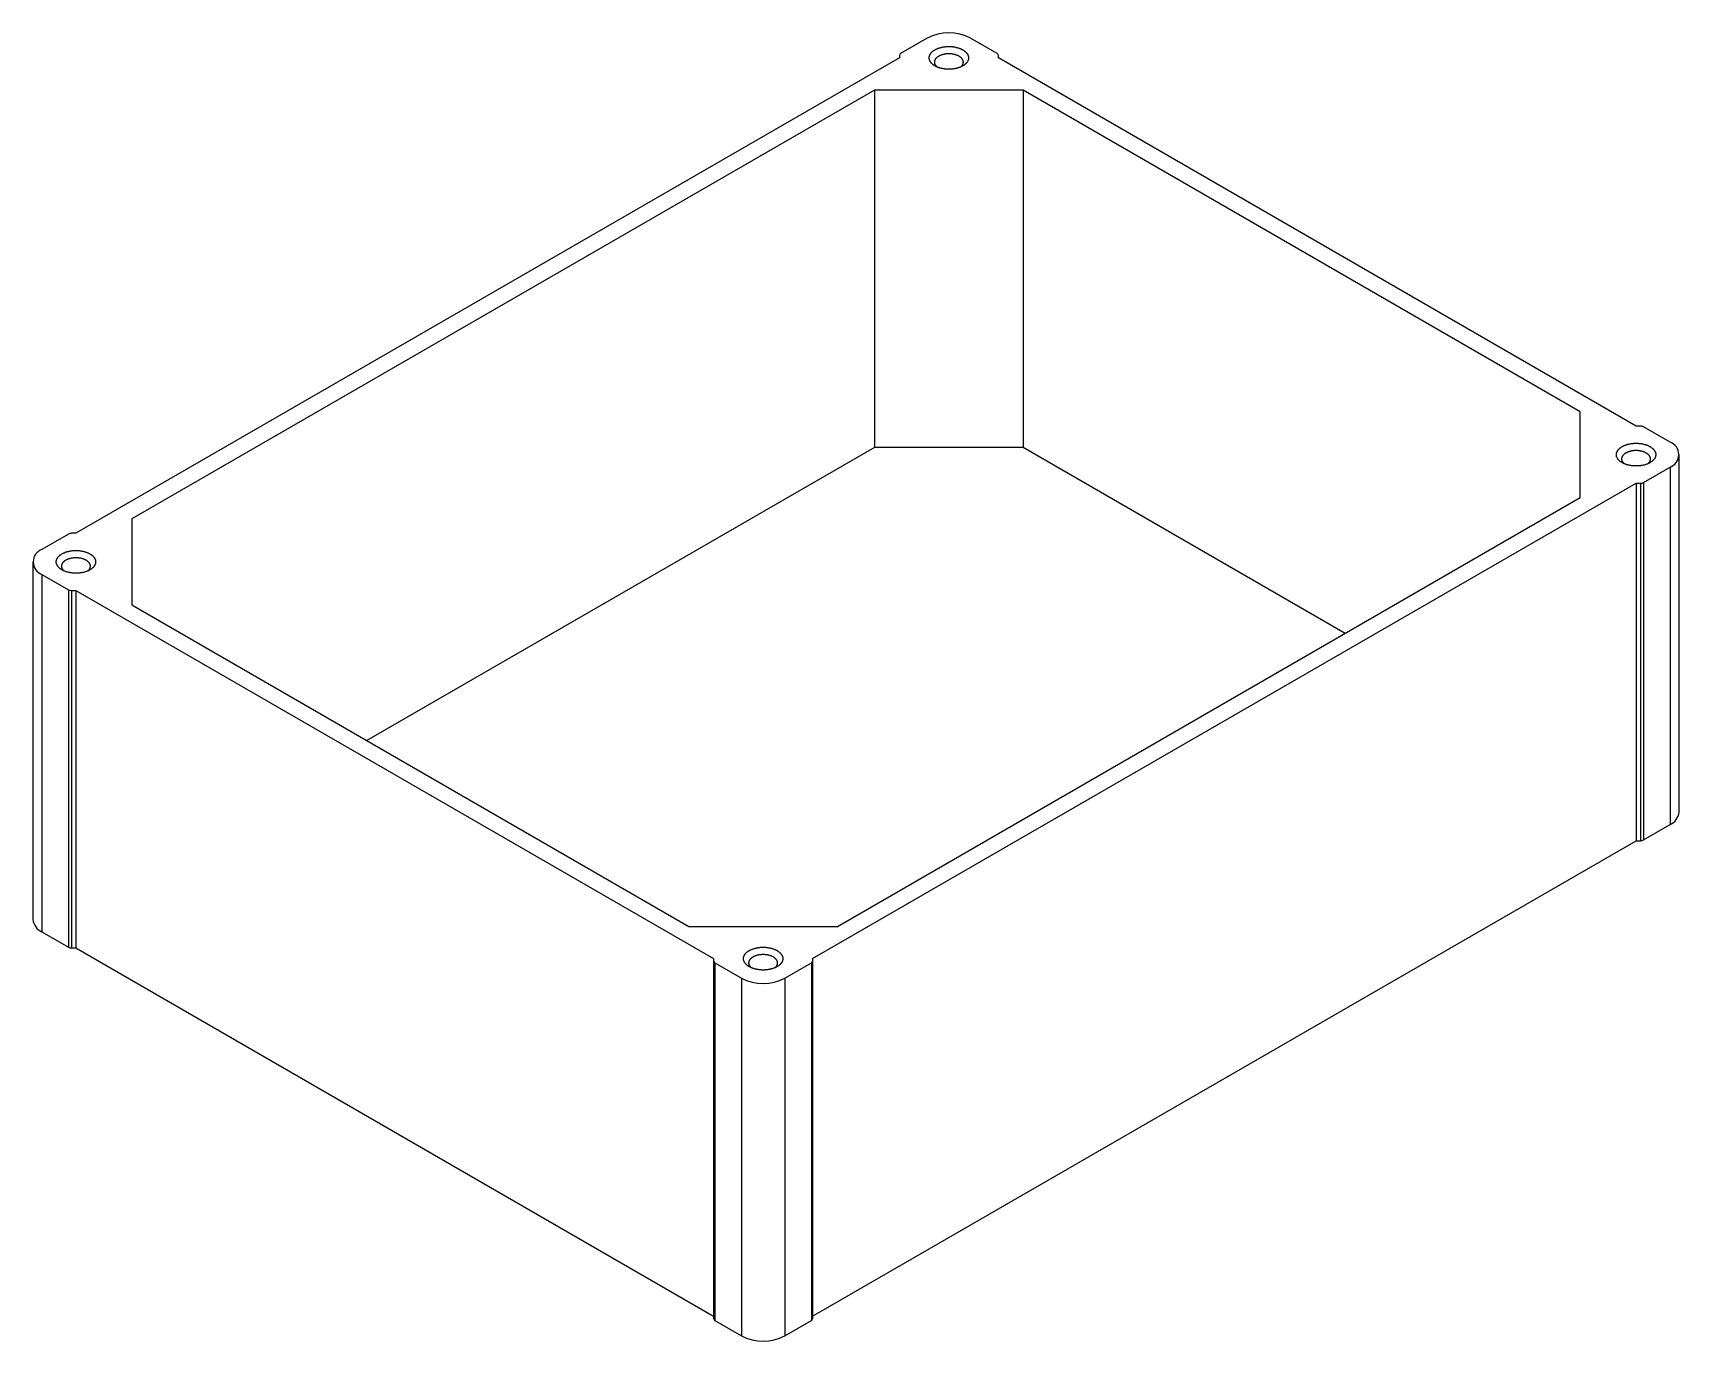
# Model space of a CAD drawing. Header units: millimetres. Extents: x -94 to 94, y -75 to 75.
import ezdxf

# ---------------------------------------------------------------- set-up
doc = ezdxf.new("R2010")
doc.units = ezdxf.units.MM

msp = doc.modelspace()

# ---------------------------------------------------------------- linework, layer by layer
at = {"color": 7, "linetype": 'Continuous', "lineweight": 25}
for p, q in [((8.13, 74.09), (5.1, 72.34)), ((16.12, 72.34), (13.08, 74.09)), ((4.95, 71.85), (-89.1, 17.56)), ((4.95, 72.14), (4.95, 71.85)), ((16.26, 71.85), (16.26, 72.14)), ((89.1, 29.8), (16.26, 71.85)), ((2.12, 68.17), (-82.73, 19.19)), ((19.09, 68.17), (2.12, 68.17)), ((2.12, 68.17), (2.12, 27.35)), ((82.73, 31.44), (19.09, 68.17)), ((19.09, 68.17), (19.09, 27.35)), ((82.73, 21.64), (82.73, 31.44)), ((89.6, 29.8), (89.1, 29.8)), ((92.98, 27.97), (89.95, 29.72)), ((2.12, 27.35), (-55.86, -6.12)), ((19.09, 27.35), (2.12, 27.35)), ((55.86, 6.12), (19.09, 27.35)), ((94.01, -14.29), (94.01, 26.54)), ((89.95, 23.36), (92.98, 25.11)), ((92.98, 25.11), (92.98, -15.72)), ((-4.95, -31.02), (89.1, 23.27)), ((89.1, 23.27), (89.6, 23.27)), ((89.1, 23.27), (89.1, -17.56)), ((89.6, 23.27), (89.6, -17.56)), ((89.95, 23.36), (89.95, -17.47)), ((-2.12, -27.35), (82.73, 21.64)), ((-82.73, 19.19), (-82.73, 9.39)), ((-89.95, 17.47), (-92.98, 15.72)), ((-89.1, 17.56), (-89.6, 17.56)), ((-94.01, 14.29), (-94.01, -26.54)), ((-92.98, 12.86), (-89.95, 11.11)), ((-92.98, 12.86), (-92.98, -27.97)), ((-89.95, 11.11), (-89.95, -29.72)), ((-89.6, 11.02), (-89.1, 11.02)), ((-89.6, 11.02), (-89.6, -29.8)), ((-89.1, 11.02), (-16.26, -31.02)), ((-89.1, 11.02), (-89.1, -29.8)), ((-82.73, 9.39), (-19.09, -27.35)), ((89.95, -17.47), (92.98, -15.72)), ((-4.95, -71.85), (89.1, -17.56)), ((89.1, -17.56), (89.6, -17.56)), ((-92.98, -27.97), (-89.95, -29.72)), ((-19.09, -27.35), (-2.12, -27.35)), ((-89.6, -29.8), (-89.1, -29.8)), ((-89.1, -29.8), (-16.26, -71.85)), ((-16.26, -31.02), (-16.26, -72.14)), ((-16.12, -31.51), (-13.08, -33.27)), ((-16.12, -31.51), (-16.12, -72.34)), ((-8.13, -33.27), (-5.1, -31.51)), ((-5.1, -31.51), (-5.1, -72.34)), ((-4.95, -31.02), (-4.95, -72.14)), ((-13.08, -33.27), (-13.08, -74.09)), ((-8.13, -33.27), (-8.13, -74.09)), ((-16.12, -72.34), (-13.08, -74.09)), ((-8.13, -74.09), (-5.1, -72.34))]:
    msp.add_line(p, q, dxfattribs=at)
at = {"color": 7, "linetype": 'Continuous', "lineweight": 25, "flags": 128}
for points in [[(12.2, 72.77), (12.24, 72.74), (12.29, 72.71), (12.33, 72.68), (12.37, 72.65), (12.41, 72.62), (12.45, 72.59), (12.48, 72.56), (12.52, 72.53), (12.55, 72.5), (12.58, 72.47), (12.61, 72.43), (12.64, 72.4), (12.67, 72.37), (12.69, 72.33), (12.72, 72.3), (12.74, 72.26), (12.76, 72.23), (12.78, 72.19), (12.79, 72.15), (12.81, 72.12), (12.82, 72.08), (12.83, 72.04), (12.84, 72.01), (12.85, 71.97), (12.85, 71.93), (12.86, 71.89), (12.86, 71.86), (12.86, 71.82), (12.85, 71.78), (12.85, 71.74), (12.84, 71.71), (12.84, 71.67), (12.83, 71.63), (12.81, 71.6), (12.8, 71.56), (12.79, 71.52), (12.77, 71.49), (12.75, 71.45), (12.73, 71.42), (12.71, 71.38), (12.68, 71.35), (12.66, 71.31), (12.63, 71.28), (12.6, 71.24), (12.57, 71.21), (12.54, 71.18), (12.5, 71.15), (12.47, 71.12), (12.43, 71.09), (12.39, 71.06), (12.35, 71.03), (12.31, 71), (12.26, 70.97), (12.22, 70.94), (12.17, 70.92), (12.13, 70.89), (12.08, 70.87), (12.03, 70.84), (11.98, 70.82), (11.93, 70.8), (11.87, 70.77), (11.82, 70.75), (11.76, 70.73), (11.71, 70.71), (11.65, 70.7), (11.59, 70.68), (11.53, 70.66), (11.48, 70.65), (11.41, 70.64), (11.35, 70.62), (11.29, 70.61), (11.23, 70.6), (11.17, 70.59), (11.11, 70.58), (11.04, 70.57), (10.98, 70.57), (10.91, 70.56), (10.85, 70.56), (10.78, 70.55), (10.72, 70.55), (10.66, 70.55), (10.59, 70.55), (10.53, 70.55), (10.46, 70.55), (10.4, 70.55), (10.33, 70.56), (10.27, 70.56), (10.2, 70.57), (10.14, 70.58), (10.08, 70.58), (10.01, 70.59), (9.95, 70.6), (9.89, 70.62), (9.83, 70.63), (9.77, 70.64), (9.71, 70.66), (9.65, 70.67), (9.59, 70.69), (9.53, 70.71), (9.48, 70.72), (9.42, 70.74), (9.37, 70.76), (9.31, 70.78), (9.26, 70.81), (9.21, 70.83), (9.16, 70.85), (9.11, 70.88), (9.06, 70.9), (9.02, 70.93), (8.97, 70.96), (8.93, 70.98), (8.88, 71.01), (8.84, 71.04), (8.8, 71.07), (8.77, 71.1), (8.73, 71.13), (8.69, 71.16), (8.66, 71.2), (8.63, 71.23), (8.6, 71.26), (8.57, 71.29), (8.54, 71.33), (8.52, 71.36), (8.5, 71.4), (8.47, 71.43), (8.45, 71.47), (8.44, 71.51), (8.42, 71.54), (8.41, 71.58), (8.39, 71.61), (8.38, 71.65), (8.37, 71.69), (8.37, 71.73), (8.36, 71.76), (8.36, 71.8), (8.36, 71.84), (8.36, 71.88), (8.36, 71.91), (8.36, 71.95), (8.37, 71.99), (8.38, 72.02), (8.39, 72.06), (8.4, 72.1), (8.41, 72.13), (8.43, 72.17), (8.44, 72.21), (8.46, 72.24), (8.48, 72.28), (8.51, 72.31), (8.53, 72.35), (8.56, 72.38), (8.58, 72.42), (8.61, 72.45), (8.64, 72.48), (8.68, 72.52), (8.71, 72.55), (8.75, 72.58), (8.78, 72.61), (8.82, 72.64), (8.86, 72.67), (8.91, 72.7), (8.95, 72.73), (8.99, 72.75), (9.04, 72.78), (9.09, 72.8), (9.13, 72.83), (9.18, 72.85), (9.23, 72.88), (9.29, 72.9), (9.34, 72.92), (9.39, 72.94), (9.45, 72.96), (9.51, 72.98), (9.56, 73), (9.62, 73.01), (9.68, 73.03), (9.74, 73.05), (9.8, 73.06), (9.86, 73.07), (9.92, 73.08), (9.98, 73.1), (10.05, 73.11), (10.11, 73.11), (10.17, 73.12), (10.24, 73.13), (10.3, 73.13), (10.36, 73.14), (10.43, 73.14), (10.49, 73.14), (10.56, 73.15), (10.62, 73.15), (10.69, 73.15), (10.75, 73.14), (10.82, 73.14), (10.88, 73.14), (10.95, 73.13), (11.01, 73.13), (11.07, 73.12), (11.14, 73.11), (11.2, 73.1), (11.26, 73.09), (11.32, 73.08), (11.38, 73.07), (11.45, 73.05), (11.5, 73.04), (11.56, 73.02), (11.62, 73.01), (11.68, 72.99), (11.74, 72.97), (11.79, 72.95), (11.85, 72.93), (11.9, 72.91), (11.95, 72.89), (12, 72.87), (12.05, 72.84), (12.1, 72.82), (12.15, 72.79), (12.2, 72.77)], [(11.77, 72.03), (11.73, 72.05), (11.69, 72.07), (11.65, 72.1), (11.61, 72.12), (11.56, 72.13), (11.51, 72.15), (11.47, 72.17), (11.42, 72.19), (11.37, 72.2), (11.32, 72.22), (11.27, 72.23), (11.22, 72.24), (11.17, 72.25), (11.11, 72.26), (11.06, 72.27), (11.01, 72.28), (10.95, 72.29), (10.9, 72.29), (10.84, 72.3), (10.79, 72.3), (10.73, 72.31), (10.68, 72.31), (10.62, 72.31), (10.56, 72.31), (10.51, 72.31), (10.45, 72.31), (10.4, 72.3), (10.34, 72.3), (10.29, 72.29), (10.23, 72.29), (10.18, 72.28), (10.13, 72.27), (10.07, 72.26), (10.02, 72.25), (9.97, 72.24), (9.92, 72.22), (9.87, 72.21), (9.82, 72.19), (9.77, 72.18), (9.72, 72.16), (9.68, 72.14), (9.63, 72.13), (9.59, 72.11), (9.54, 72.09), (9.5, 72.06), (9.46, 72.04), (9.42, 72.02), (9.38, 72), (9.35, 71.97), (9.31, 71.95), (9.28, 71.92), (9.24, 71.89), (9.21, 71.87), (9.18, 71.84), (9.16, 71.81), (9.13, 71.78), (9.11, 71.75), (9.08, 71.73), (9.06, 71.7), (9.05, 71.67), (9.03, 71.63), (9.01, 71.6), (9, 71.57), (8.99, 71.54), (8.98, 71.51), (8.97, 71.48), (8.96, 71.45), (8.96, 71.41), (8.96, 71.38), (8.96, 71.35), (8.96, 71.32), (8.96, 71.28), (8.97, 71.25), (8.97, 71.22), (8.98, 71.19), (8.99, 71.16), (9.01, 71.13), (9.02, 71.1), (9.04, 71.06), (9.05, 71.03), (9.07, 71), (9.1, 70.97), (9.12, 70.95), (9.14, 70.92), (9.17, 70.89), (9.2, 70.86), (9.23, 70.83), (9.26, 70.81), (9.26, 70.81)], [(11.95, 70.81), (11.97, 70.82), (12, 70.85), (12.03, 70.87), (12.06, 70.9), (12.08, 70.93), (12.11, 70.96), (12.13, 70.99), (12.15, 71.02), (12.17, 71.05), (12.19, 71.08), (12.2, 71.11), (12.21, 71.14), (12.23, 71.17), (12.24, 71.21), (12.24, 71.24), (12.25, 71.27), (12.25, 71.3), (12.26, 71.33), (12.26, 71.37), (12.26, 71.4), (12.25, 71.43), (12.25, 71.46), (12.24, 71.49), (12.23, 71.53), (12.22, 71.56), (12.21, 71.59), (12.19, 71.62), (12.18, 71.65), (12.16, 71.68), (12.14, 71.71), (12.12, 71.74), (12.09, 71.77), (12.07, 71.8), (12.04, 71.83), (12.01, 71.85), (11.98, 71.88), (11.95, 71.91), (11.92, 71.93), (11.89, 71.96), (11.85, 71.98), (11.81, 72.01), (11.77, 72.03)], [(90.69, 27.46), (90.73, 27.43), (90.78, 27.4), (90.82, 27.37), (90.86, 27.34), (90.9, 27.31), (90.94, 27.28), (90.97, 27.25), (91.01, 27.22), (91.04, 27.19), (91.07, 27.16), (91.1, 27.12), (91.13, 27.09), (91.16, 27.06), (91.18, 27.02), (91.21, 26.99), (91.23, 26.95), (91.25, 26.91), (91.27, 26.88), (91.28, 26.84), (91.3, 26.81), (91.31, 26.77), (91.32, 26.73), (91.33, 26.7), (91.34, 26.66), (91.34, 26.62), (91.34, 26.58), (91.35, 26.55), (91.34, 26.51), (91.34, 26.47), (91.34, 26.43), (91.33, 26.4), (91.32, 26.36), (91.31, 26.32), (91.3, 26.29), (91.29, 26.25), (91.27, 26.21), (91.26, 26.18), (91.24, 26.14), (91.22, 26.11), (91.2, 26.07), (91.17, 26.04), (91.15, 26), (91.12, 25.97), (91.09, 25.93), (91.06, 25.9), (91.02, 25.87), (90.99, 25.84), (90.95, 25.81), (90.92, 25.77), (90.88, 25.74), (90.84, 25.72), (90.8, 25.69), (90.75, 25.66), (90.71, 25.63), (90.66, 25.6), (90.62, 25.58), (90.57, 25.55), (90.52, 25.53), (90.47, 25.51), (90.42, 25.48), (90.36, 25.46), (90.31, 25.44), (90.25, 25.42), (90.2, 25.4), (90.14, 25.39), (90.08, 25.37), (90.02, 25.35), (89.96, 25.34), (89.9, 25.32), (89.84, 25.31), (89.78, 25.3), (89.72, 25.29), (89.66, 25.28), (89.59, 25.27), (89.53, 25.26), (89.47, 25.26), (89.4, 25.25), (89.34, 25.25), (89.27, 25.24), (89.21, 25.24), (89.14, 25.24), (89.08, 25.24), (89.01, 25.24), (88.95, 25.24), (88.89, 25.24), (88.82, 25.25), (88.76, 25.25), (88.69, 25.26), (88.63, 25.27), (88.57, 25.27), (88.5, 25.28), (88.44, 25.29), (88.38, 25.31), (88.32, 25.32), (88.26, 25.33), (88.2, 25.35), (88.14, 25.36), (88.08, 25.38), (88.02, 25.39), (87.97, 25.41), (87.91, 25.43), (87.86, 25.45), (87.8, 25.47), (87.75, 25.5), (87.7, 25.52), (87.65, 25.54), (87.6, 25.57), (87.55, 25.59), (87.5, 25.62), (87.46, 25.64), (87.42, 25.67), (87.37, 25.7), (87.33, 25.73), (87.29, 25.76), (87.25, 25.79), (87.22, 25.82), (87.18, 25.85), (87.15, 25.88), (87.12, 25.92), (87.09, 25.95), (87.06, 25.98), (87.03, 26.02), (87.01, 26.05), (86.98, 26.09), (86.96, 26.12), (86.94, 26.16), (86.92, 26.19), (86.91, 26.23), (86.89, 26.27), (86.88, 26.3), (86.87, 26.34), (86.86, 26.38), (86.86, 26.42), (86.85, 26.45), (86.85, 26.49), (86.85, 26.53), (86.85, 26.56), (86.85, 26.6), (86.85, 26.64), (86.86, 26.68), (86.87, 26.71), (86.88, 26.75), (86.89, 26.79), (86.9, 26.82), (86.92, 26.86), (86.93, 26.9), (86.95, 26.93), (86.97, 26.97), (87, 27), (87.02, 27.04), (87.05, 27.07), (87.07, 27.11), (87.1, 27.14), (87.13, 27.17), (87.17, 27.2), (87.2, 27.24), (87.24, 27.27), (87.27, 27.3), (87.31, 27.33), (87.35, 27.36), (87.39, 27.39), (87.44, 27.41), (87.48, 27.44), (87.53, 27.47), (87.57, 27.49), (87.62, 27.52), (87.67, 27.54), (87.72, 27.57), (87.78, 27.59), (87.83, 27.61), (87.88, 27.63), (87.94, 27.65), (87.99, 27.67), (88.05, 27.69), (88.11, 27.7), (88.17, 27.72), (88.23, 27.73), (88.29, 27.75), (88.35, 27.76), (88.41, 27.77), (88.47, 27.78), (88.53, 27.79), (88.6, 27.8), (88.66, 27.81), (88.72, 27.82), (88.79, 27.82), (88.85, 27.83), (88.92, 27.83), (88.98, 27.83), (89.05, 27.84), (89.11, 27.84), (89.18, 27.83), (89.24, 27.83), (89.31, 27.83), (89.37, 27.83), (89.43, 27.82), (89.5, 27.81), (89.56, 27.81), (89.63, 27.8), (89.69, 27.79), (89.75, 27.78), (89.81, 27.77), (89.87, 27.76), (89.93, 27.74), (89.99, 27.73), (90.05, 27.71), (90.11, 27.7), (90.17, 27.68), (90.23, 27.66), (90.28, 27.64), (90.34, 27.62), (90.39, 27.6), (90.44, 27.58), (90.49, 27.55), (90.54, 27.53), (90.59, 27.51), (90.64, 27.48), (90.69, 27.46)], [(90.26, 26.72), (90.22, 26.74), (90.18, 26.76), (90.14, 26.78), (90.09, 26.8), (90.05, 26.82), (90, 26.84), (89.96, 26.86), (89.91, 26.88), (89.86, 26.89), (89.81, 26.91), (89.76, 26.92), (89.71, 26.93), (89.66, 26.94), (89.6, 26.95), (89.55, 26.96), (89.5, 26.97), (89.44, 26.98), (89.39, 26.98), (89.33, 26.99), (89.28, 26.99), (89.22, 27), (89.17, 27), (89.11, 27), (89.05, 27), (89, 27), (88.94, 27), (88.89, 26.99), (88.83, 26.99), (88.78, 26.98), (88.72, 26.97), (88.67, 26.97), (88.61, 26.96), (88.56, 26.95), (88.51, 26.94), (88.46, 26.93), (88.41, 26.91), (88.36, 26.9), (88.31, 26.88), (88.26, 26.87), (88.21, 26.85), (88.16, 26.83), (88.12, 26.81), (88.07, 26.79), (88.03, 26.77), (87.99, 26.75), (87.95, 26.73), (87.91, 26.71), (87.87, 26.69), (87.83, 26.66), (87.8, 26.64), (87.77, 26.61), (87.73, 26.58), (87.7, 26.56), (87.67, 26.53), (87.65, 26.5), (87.62, 26.47), (87.6, 26.44), (87.57, 26.41), (87.55, 26.39), (87.53, 26.35), (87.52, 26.32), (87.5, 26.29), (87.49, 26.26), (87.48, 26.23), (87.47, 26.2), (87.46, 26.17), (87.45, 26.14), (87.45, 26.1), (87.45, 26.07), (87.45, 26.04), (87.45, 26.01), (87.45, 25.97), (87.46, 25.94), (87.46, 25.91), (87.47, 25.88), (87.48, 25.85), (87.49, 25.82), (87.51, 25.78), (87.53, 25.75), (87.54, 25.72), (87.56, 25.69), (87.58, 25.66), (87.61, 25.63), (87.63, 25.61), (87.66, 25.58), (87.69, 25.55), (87.72, 25.52), (87.75, 25.5), (87.75, 25.5)], [(90.44, 25.5), (90.46, 25.51), (90.49, 25.54), (90.52, 25.56), (90.54, 25.59), (90.57, 25.62), (90.59, 25.65), (90.62, 25.68), (90.64, 25.71), (90.66, 25.74), (90.67, 25.77), (90.69, 25.8), (90.7, 25.83), (90.71, 25.86), (90.72, 25.89), (90.73, 25.93), (90.74, 25.96), (90.74, 25.99), (90.74, 26.02), (90.75, 26.05), (90.74, 26.09), (90.74, 26.12), (90.74, 26.15), (90.73, 26.18), (90.72, 26.21), (90.71, 26.25), (90.7, 26.28), (90.68, 26.31), (90.67, 26.34), (90.65, 26.37), (90.63, 26.4), (90.61, 26.43), (90.58, 26.46), (90.56, 26.49), (90.53, 26.52), (90.5, 26.54), (90.47, 26.57), (90.44, 26.6), (90.41, 26.62), (90.37, 26.65), (90.34, 26.67), (90.3, 26.7), (90.26, 26.72)], [(-87.5, 15.21), (-87.46, 15.18), (-87.42, 15.15), (-87.37, 15.13), (-87.33, 15.1), (-87.29, 15.07), (-87.25, 15.04), (-87.22, 15.01), (-87.18, 14.97), (-87.15, 14.94), (-87.12, 14.91), (-87.09, 14.88), (-87.06, 14.84), (-87.03, 14.81), (-87.01, 14.77), (-86.98, 14.74), (-86.96, 14.7), (-86.94, 14.67), (-86.92, 14.63), (-86.91, 14.6), (-86.89, 14.56), (-86.88, 14.52), (-86.87, 14.49), (-86.86, 14.45), (-86.86, 14.41), (-86.85, 14.37), (-86.85, 14.34), (-86.85, 14.3), (-86.85, 14.26), (-86.85, 14.22), (-86.85, 14.19), (-86.86, 14.15), (-86.87, 14.11), (-86.88, 14.08), (-86.89, 14.04), (-86.9, 14), (-86.92, 13.97), (-86.93, 13.93), (-86.95, 13.89), (-86.97, 13.86), (-87, 13.82), (-87.02, 13.79), (-87.05, 13.75), (-87.07, 13.72), (-87.1, 13.69), (-87.13, 13.65), (-87.17, 13.62), (-87.2, 13.59), (-87.24, 13.56), (-87.27, 13.53), (-87.31, 13.5), (-87.35, 13.47), (-87.39, 13.44), (-87.44, 13.41), (-87.48, 13.39), (-87.53, 13.36), (-87.57, 13.33), (-87.62, 13.31), (-87.67, 13.28), (-87.72, 13.26), (-87.78, 13.24), (-87.83, 13.22), (-87.88, 13.2), (-87.94, 13.18), (-87.99, 13.16), (-88.05, 13.14), (-88.11, 13.12), (-88.17, 13.11), (-88.23, 13.09), (-88.29, 13.08), (-88.35, 13.07), (-88.41, 13.05), (-88.47, 13.04), (-88.53, 13.03), (-88.6, 13.02), (-88.66, 13.02), (-88.72, 13.01), (-88.79, 13), (-88.85, 13), (-88.92, 13), (-88.98, 12.99), (-89.05, 12.99), (-89.11, 12.99), (-89.18, 12.99), (-89.24, 12.99), (-89.31, 13), (-89.37, 13), (-89.43, 13.01), (-89.5, 13.01), (-89.56, 13.02), (-89.63, 13.03), (-89.69, 13.04), (-89.75, 13.05), (-89.81, 13.06), (-89.87, 13.07), (-89.93, 13.09), (-89.99, 13.1), (-90.05, 13.12), (-90.11, 13.13), (-90.17, 13.15), (-90.23, 13.17), (-90.28, 13.19), (-90.34, 13.21), (-90.39, 13.23), (-90.44, 13.25), (-90.49, 13.27), (-90.54, 13.3), (-90.59, 13.32), (-90.64, 13.35), (-90.69, 13.37), (-90.73, 13.4), (-90.78, 13.43), (-90.82, 13.45), (-90.86, 13.48), (-90.9, 13.51), (-90.94, 13.54), (-90.97, 13.57), (-91.01, 13.61), (-91.04, 13.64), (-91.07, 13.67), (-91.1, 13.7), (-91.13, 13.74), (-91.16, 13.77), (-91.18, 13.81), (-91.21, 13.84), (-91.23, 13.88), (-91.25, 13.91), (-91.27, 13.95), (-91.28, 13.98), (-91.3, 14.02), (-91.31, 14.06), (-91.32, 14.09), (-91.33, 14.13), (-91.34, 14.17), (-91.34, 14.21), (-91.34, 14.24), (-91.35, 14.28), (-91.34, 14.32), (-91.34, 14.36), (-91.34, 14.39), (-91.33, 14.43), (-91.32, 14.47), (-91.31, 14.5), (-91.3, 14.54), (-91.29, 14.58), (-91.27, 14.61), (-91.26, 14.65), (-91.24, 14.69), (-91.22, 14.72), (-91.2, 14.76), (-91.17, 14.79), (-91.15, 14.83), (-91.12, 14.86), (-91.09, 14.89), (-91.06, 14.93), (-91.02, 14.96), (-90.99, 14.99), (-90.95, 15.02), (-90.92, 15.05), (-90.88, 15.08), (-90.84, 15.11), (-90.8, 15.14), (-90.75, 15.17), (-90.71, 15.2), (-90.66, 15.22), (-90.62, 15.25), (-90.57, 15.27), (-90.52, 15.3), (-90.47, 15.32), (-90.42, 15.34), (-90.36, 15.36), (-90.31, 15.38), (-90.25, 15.4), (-90.2, 15.42), (-90.14, 15.44), (-90.08, 15.46), (-90.02, 15.47), (-89.96, 15.49), (-89.9, 15.5), (-89.84, 15.52), (-89.78, 15.53), (-89.72, 15.54), (-89.66, 15.55), (-89.59, 15.56), (-89.53, 15.56), (-89.47, 15.57), (-89.4, 15.58), (-89.34, 15.58), (-89.27, 15.59), (-89.21, 15.59), (-89.14, 15.59), (-89.08, 15.59), (-89.01, 15.59), (-88.95, 15.59), (-88.89, 15.58), (-88.82, 15.58), (-88.76, 15.57), (-88.69, 15.57), (-88.63, 15.56), (-88.57, 15.55), (-88.5, 15.54), (-88.44, 15.53), (-88.38, 15.52), (-88.32, 15.51), (-88.26, 15.5), (-88.2, 15.48), (-88.14, 15.47), (-88.08, 15.45), (-88.02, 15.43), (-87.97, 15.41), (-87.91, 15.39), (-87.86, 15.37), (-87.8, 15.35), (-87.75, 15.33), (-87.7, 15.31), (-87.65, 15.28), (-87.6, 15.26), (-87.55, 15.24), (-87.5, 15.21)], [(-87.93, 14.47), (-87.97, 14.5), (-88.01, 14.52), (-88.05, 14.54), (-88.1, 14.56), (-88.14, 14.58), (-88.19, 14.6), (-88.23, 14.61), (-88.28, 14.63), (-88.33, 14.64), (-88.38, 14.66), (-88.43, 14.67), (-88.48, 14.69), (-88.54, 14.7), (-88.59, 14.71), (-88.64, 14.72), (-88.7, 14.72), (-88.75, 14.73), (-88.8, 14.74), (-88.86, 14.74), (-88.91, 14.75), (-88.97, 14.75), (-89.03, 14.75), (-89.08, 14.75), (-89.14, 14.75), (-89.19, 14.75), (-89.25, 14.75), (-89.3, 14.75), (-89.36, 14.74), (-89.41, 14.74), (-89.47, 14.73), (-89.52, 14.72), (-89.58, 14.71), (-89.63, 14.7), (-89.68, 14.69), (-89.73, 14.68), (-89.78, 14.67), (-89.83, 14.65), (-89.88, 14.64), (-89.93, 14.62), (-89.98, 14.6), (-90.03, 14.59), (-90.07, 14.57), (-90.12, 14.55), (-90.16, 14.53), (-90.2, 14.51), (-90.24, 14.49), (-90.28, 14.46), (-90.32, 14.44), (-90.36, 14.41), (-90.39, 14.39), (-90.43, 14.36), (-90.46, 14.34), (-90.49, 14.31), (-90.52, 14.28), (-90.54, 14.26), (-90.57, 14.23), (-90.59, 14.2), (-90.62, 14.17), (-90.64, 14.14), (-90.66, 14.11), (-90.67, 14.08), (-90.69, 14.05), (-90.7, 14.02), (-90.71, 13.98), (-90.72, 13.95), (-90.73, 13.92), (-90.74, 13.89), (-90.74, 13.86), (-90.74, 13.82), (-90.75, 13.79), (-90.74, 13.76), (-90.74, 13.73), (-90.74, 13.7), (-90.73, 13.66), (-90.72, 13.63), (-90.71, 13.6), (-90.7, 13.57), (-90.68, 13.54), (-90.67, 13.51), (-90.65, 13.48), (-90.63, 13.45), (-90.61, 13.42), (-90.58, 13.39), (-90.56, 13.36), (-90.53, 13.33), (-90.5, 13.3), (-90.47, 13.28), (-90.44, 13.25), (-90.44, 13.25)], [(-87.75, 13.25), (-87.73, 13.26), (-87.7, 13.29), (-87.67, 13.32), (-87.65, 13.35), (-87.62, 13.37), (-87.6, 13.4), (-87.57, 13.43), (-87.55, 13.46), (-87.53, 13.49), (-87.52, 13.52), (-87.5, 13.55), (-87.49, 13.59), (-87.48, 13.62), (-87.47, 13.65), (-87.46, 13.68), (-87.45, 13.71), (-87.45, 13.74), (-87.45, 13.78), (-87.45, 13.81), (-87.45, 13.84), (-87.45, 13.87), (-87.46, 13.9), (-87.46, 13.94), (-87.47, 13.97), (-87.48, 14), (-87.49, 14.03), (-87.51, 14.06), (-87.53, 14.09), (-87.54, 14.12), (-87.56, 14.15), (-87.58, 14.18), (-87.61, 14.21), (-87.63, 14.24), (-87.66, 14.27), (-87.69, 14.3), (-87.72, 14.32), (-87.75, 14.35), (-87.78, 14.38), (-87.82, 14.4), (-87.85, 14.43), (-87.89, 14.45), (-87.93, 14.47)], [(-9.02, -30.1), (-8.97, -30.13), (-8.93, -30.16), (-8.88, -30.18), (-8.84, -30.21), (-8.8, -30.24), (-8.77, -30.27), (-8.73, -30.3), (-8.69, -30.34), (-8.66, -30.37), (-8.63, -30.4), (-8.6, -30.43), (-8.57, -30.47), (-8.54, -30.5), (-8.52, -30.54), (-8.5, -30.57), (-8.47, -30.61), (-8.45, -30.64), (-8.44, -30.68), (-8.42, -30.71), (-8.41, -30.75), (-8.39, -30.79), (-8.38, -30.82), (-8.37, -30.86), (-8.37, -30.9), (-8.36, -30.94), (-8.36, -30.97), (-8.36, -31.01), (-8.36, -31.05), (-8.36, -31.09), (-8.36, -31.12), (-8.37, -31.16), (-8.38, -31.2), (-8.39, -31.23), (-8.4, -31.27), (-8.41, -31.31), (-8.43, -31.34), (-8.44, -31.38), (-8.46, -31.42), (-8.48, -31.45), (-8.51, -31.49), (-8.53, -31.52), (-8.56, -31.56), (-8.58, -31.59), (-8.61, -31.62), (-8.64, -31.66), (-8.68, -31.69), (-8.71, -31.72), (-8.75, -31.75), (-8.78, -31.78), (-8.82, -31.81), (-8.86, -31.84), (-8.91, -31.87), (-8.95, -31.9), (-8.99, -31.93), (-9.04, -31.95), (-9.09, -31.98), (-9.13, -32), (-9.18, -32.03), (-9.23, -32.05), (-9.29, -32.07), (-9.34, -32.09), (-9.39, -32.11), (-9.45, -32.13), (-9.51, -32.15), (-9.56, -32.17), (-9.62, -32.19), (-9.68, -32.2), (-9.74, -32.22), (-9.8, -32.23), (-9.86, -32.25), (-9.92, -32.26), (-9.98, -32.27), (-10.05, -32.28), (-10.11, -32.29), (-10.17, -32.29), (-10.24, -32.3), (-10.3, -32.31), (-10.36, -32.31), (-10.43, -32.32), (-10.49, -32.32), (-10.56, -32.32), (-10.62, -32.32), (-10.69, -32.32), (-10.75, -32.32), (-10.82, -32.31), (-10.88, -32.31), (-10.95, -32.3), (-11.01, -32.3), (-11.07, -32.29), (-11.14, -32.28), (-11.2, -32.27), (-11.26, -32.26), (-11.32, -32.25), (-11.38, -32.24), (-11.45, -32.23), (-11.5, -32.21), (-11.56, -32.2), (-11.62, -32.18), (-11.68, -32.16), (-11.74, -32.14), (-11.79, -32.12), (-11.85, -32.1), (-11.9, -32.08), (-11.95, -32.06), (-12, -32.04), (-12.05, -32.01), (-12.1, -31.99), (-12.15, -31.96), (-12.2, -31.94), (-12.24, -31.91), (-12.29, -31.88), (-12.33, -31.86), (-12.37, -31.83), (-12.41, -31.8), (-12.45, -31.77), (-12.48, -31.74), (-12.52, -31.7), (-12.55, -31.67), (-12.58, -31.64), (-12.61, -31.61), (-12.64, -31.57), (-12.67, -31.54), (-12.69, -31.5), (-12.72, -31.47), (-12.74, -31.43), (-12.76, -31.4), (-12.78, -31.36), (-12.79, -31.33), (-12.81, -31.29), (-12.82, -31.25), (-12.83, -31.22), (-12.84, -31.18), (-12.85, -31.14), (-12.85, -31.1), (-12.86, -31.07), (-12.86, -31.03), (-12.86, -30.99), (-12.85, -30.95), (-12.85, -30.92), (-12.84, -30.88), (-12.84, -30.84), (-12.83, -30.81), (-12.81, -30.77), (-12.8, -30.73), (-12.79, -30.7), (-12.77, -30.66), (-12.75, -30.62), (-12.73, -30.59), (-12.71, -30.55), (-12.68, -30.52), (-12.66, -30.48), (-12.63, -30.45), (-12.6, -30.42), (-12.57, -30.38), (-12.54, -30.35), (-12.5, -30.32), (-12.47, -30.29), (-12.43, -30.26), (-12.39, -30.23), (-12.35, -30.2), (-12.31, -30.17), (-12.26, -30.14), (-12.22, -30.12), (-12.17, -30.09), (-12.13, -30.06), (-12.08, -30.04), (-12.03, -30.01), (-11.98, -29.99), (-11.93, -29.97), (-11.87, -29.95), (-11.82, -29.93), (-11.76, -29.91), (-11.71, -29.89), (-11.65, -29.87), (-11.59, -29.85), (-11.53, -29.84), (-11.48, -29.82), (-11.41, -29.81), (-11.35, -29.8), (-11.29, -29.78), (-11.23, -29.77), (-11.17, -29.76), (-11.11, -29.75), (-11.04, -29.75), (-10.98, -29.74), (-10.91, -29.73), (-10.85, -29.73), (-10.78, -29.73), (-10.72, -29.72), (-10.66, -29.72), (-10.59, -29.72), (-10.53, -29.72), (-10.46, -29.72), (-10.4, -29.73), (-10.33, -29.73), (-10.27, -29.74), (-10.2, -29.74), (-10.14, -29.75), (-10.08, -29.76), (-10.01, -29.77), (-9.95, -29.78), (-9.89, -29.79), (-9.83, -29.8), (-9.77, -29.81), (-9.71, -29.83), (-9.65, -29.84), (-9.59, -29.86), (-9.53, -29.88), (-9.48, -29.9), (-9.42, -29.92), (-9.37, -29.94), (-9.31, -29.96), (-9.26, -29.98), (-9.21, -30), (-9.16, -30.03), (-9.11, -30.05), (-9.06, -30.08), (-9.02, -30.1)], [(-9.44, -30.84), (-9.48, -30.81), (-9.52, -30.79), (-9.56, -30.77), (-9.61, -30.75), (-9.65, -30.73), (-9.7, -30.71), (-9.75, -30.7), (-9.79, -30.68), (-9.84, -30.67), (-9.89, -30.65), (-9.94, -30.64), (-9.99, -30.63), (-10.05, -30.61), (-10.1, -30.6), (-10.15, -30.59), (-10.21, -30.59), (-10.26, -30.58), (-10.32, -30.57), (-10.37, -30.57), (-10.43, -30.56), (-10.48, -30.56), (-10.54, -30.56), (-10.59, -30.56), (-10.65, -30.56), (-10.7, -30.56), (-10.76, -30.56), (-10.82, -30.57), (-10.87, -30.57), (-10.93, -30.58), (-10.98, -30.58), (-11.03, -30.59), (-11.09, -30.6), (-11.14, -30.61), (-11.19, -30.62), (-11.24, -30.63), (-11.3, -30.64), (-11.35, -30.66), (-11.4, -30.67), (-11.44, -30.69), (-11.49, -30.71), (-11.54, -30.72), (-11.58, -30.74), (-11.63, -30.76), (-11.67, -30.78), (-11.71, -30.8), (-11.75, -30.83), (-11.79, -30.85), (-11.83, -30.87), (-11.87, -30.9), (-11.9, -30.92), (-11.94, -30.95), (-11.97, -30.97), (-12, -31), (-12.03, -31.03), (-12.06, -31.05), (-12.08, -31.08), (-12.11, -31.11), (-12.13, -31.14), (-12.15, -31.17), (-12.17, -31.2), (-12.19, -31.23), (-12.2, -31.26), (-12.21, -31.29), (-12.23, -31.33), (-12.24, -31.36), (-12.24, -31.39), (-12.25, -31.42), (-12.25, -31.45), (-12.26, -31.49), (-12.26, -31.52), (-12.26, -31.55), (-12.25, -31.58), (-12.25, -31.61), (-12.24, -31.65), (-12.23, -31.68), (-12.22, -31.71), (-12.21, -31.74), (-12.19, -31.77), (-12.18, -31.8), (-12.16, -31.83), (-12.14, -31.86), (-12.12, -31.89), (-12.09, -31.92), (-12.07, -31.95), (-12.04, -31.98), (-12.01, -32.01), (-11.98, -32.03), (-11.95, -32.06), (-11.95, -32.06)], [(-9.26, -32.06), (-9.24, -32.05), (-9.21, -32.02), (-9.18, -31.99), (-9.16, -31.97), (-9.13, -31.94), (-9.11, -31.91), (-9.08, -31.88), (-9.06, -31.85), (-9.05, -31.82), (-9.03, -31.79), (-9.01, -31.76), (-9, -31.73), (-8.99, -31.69), (-8.98, -31.66), (-8.97, -31.63), (-8.96, -31.6), (-8.96, -31.57), (-8.96, -31.53), (-8.96, -31.5), (-8.96, -31.47), (-8.96, -31.44), (-8.97, -31.41), (-8.97, -31.37), (-8.98, -31.34), (-8.99, -31.31), (-9.01, -31.28), (-9.02, -31.25), (-9.04, -31.22), (-9.05, -31.19), (-9.07, -31.16), (-9.1, -31.13), (-9.12, -31.1), (-9.14, -31.07), (-9.17, -31.04), (-9.2, -31.01), (-9.23, -30.99), (-9.26, -30.96), (-9.29, -30.93), (-9.33, -30.91), (-9.36, -30.88), (-9.4, -30.86), (-9.44, -30.84)]]:
    msp.add_lwpolyline(points, dxfattribs=at)
at = {"color": 7, "linetype": 'Continuous', "lineweight": 25}
for centre, radius, start, end in [((10.61, 69.32), 5.38, 62.6097, 117.3903), ((5.2, 72.11), 0.251, 114.3747, 174.3052), ((16.01, 72.11), 0.251, 5.6948, 65.6253), ((89.61, 29.08), 0.721, 61.9598, 91.1441), ((92.44, 26.54), 1.53, 290.7834, 69.2166), ((89.61, 23.99), 0.721, 268.8559, 298.0402), ((-89.61, 16.83), 0.721, 88.8559, 118.0402), ((-92.44, 14.29), 1.53, 110.7834, 249.2166), ((-89.61, 11.75), 0.721, 241.9598, 271.1441), ((92.26, -14.11), 1.76, 294.3982, 354.2816), ((89.61, -16.83), 0.721, 268.8559, 298.0402), ((-92.26, -26.36), 1.76, 185.7184, 245.6018), ((-89.61, -29.08), 0.721, 241.9598, 271.1441), ((-16.01, -31.28), 0.251, 185.6948, 245.6253), ((-5.2, -31.28), 0.251, 294.3747, 354.3052), ((-10.61, -28.49), 5.38, 242.6097, 297.3903), ((-16.01, -72.11), 0.251, 185.6948, 245.6253), ((-5.2, -72.11), 0.251, 294.3747, 354.3052), ((-10.61, -69.32), 5.38, 242.6097, 297.3903)]:
    msp.add_arc(centre, radius, start, end, dxfattribs=at)

doc.saveas('drawing.dxf')
